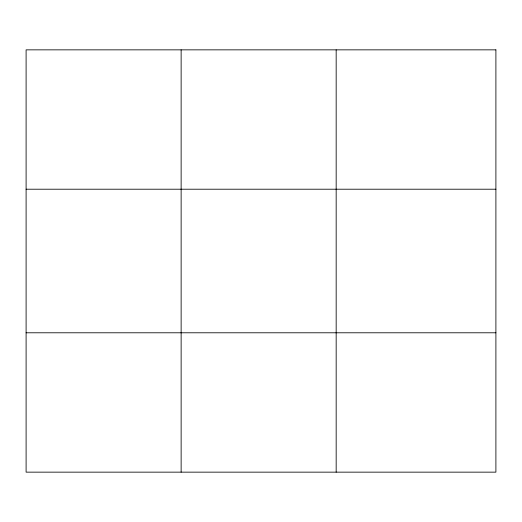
<?xml version="1.0" encoding="UTF-8"?>
<svg xmlns="http://www.w3.org/2000/svg" width="522" height="522" viewBox="0 0 522 522"><rect width="100%" height="100%" fill="white"/><g stroke="black" fill="none" stroke-linecap="round" stroke-linejoin="round"><path stroke-width="0.78" d="M181.134 49.851L181.134 472.149M336.168 49.851L336.168 472.149M26.1 189.212L495.9 189.212M26.1 332.788L495.9 332.788M495.9 49.851L495.9 472.149L26.1 472.149L26.1 49.851L495.9 49.851"/></g></svg>
